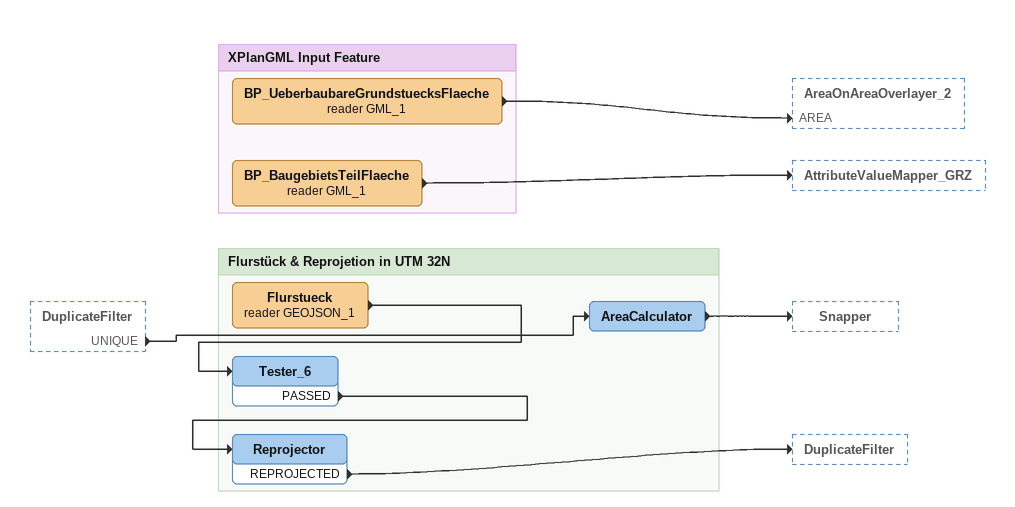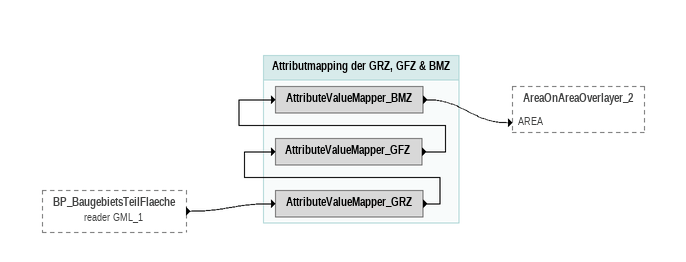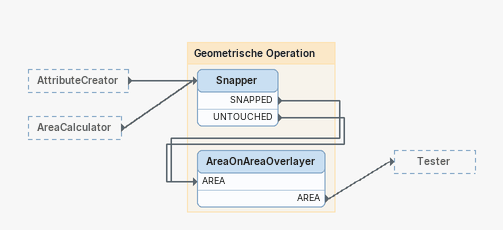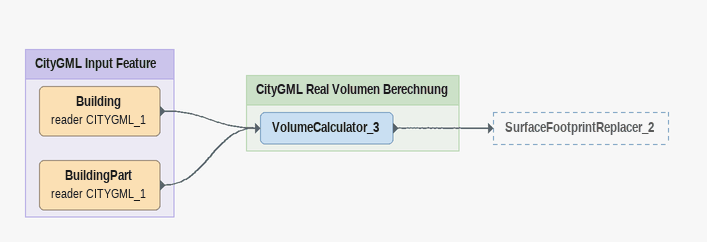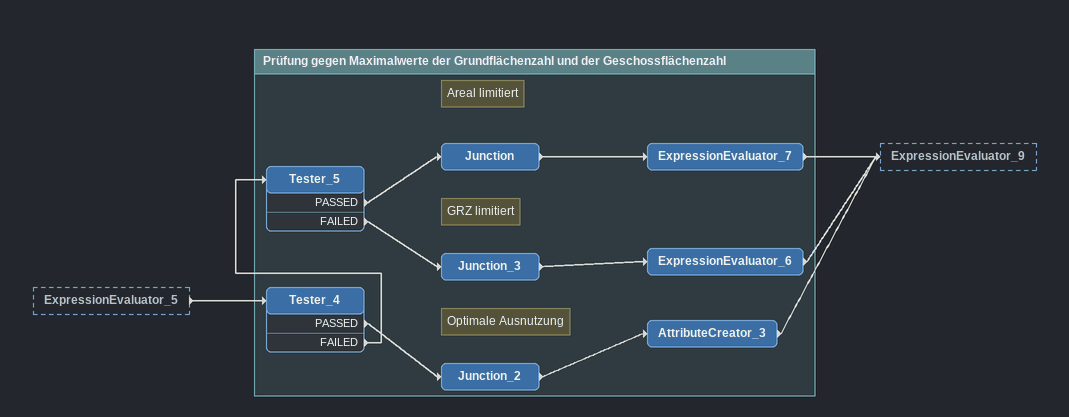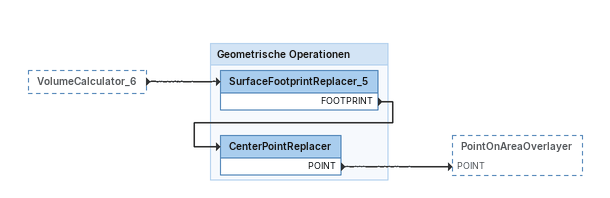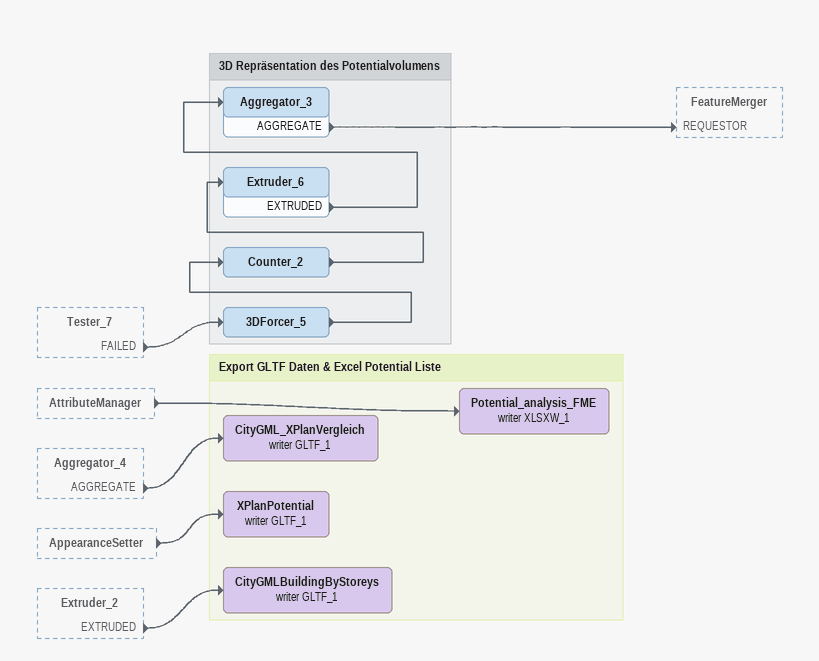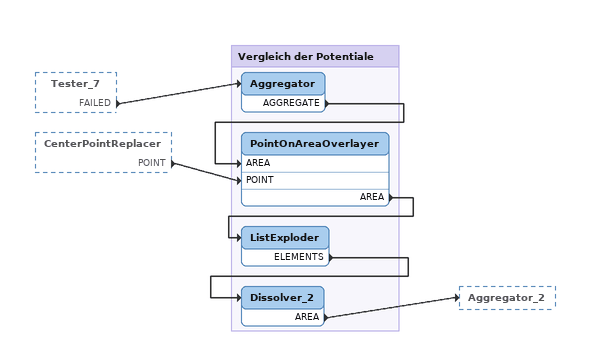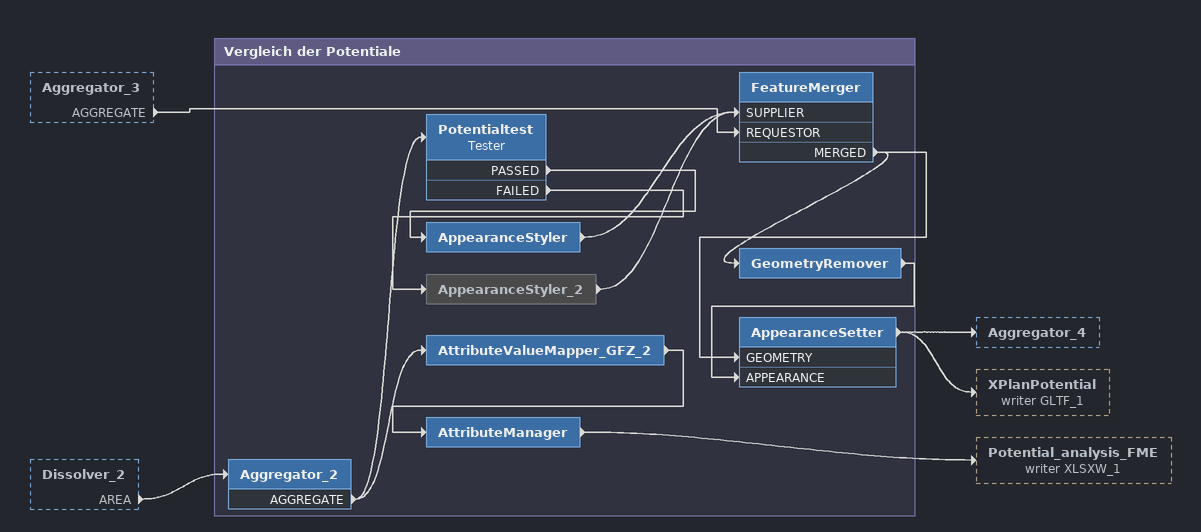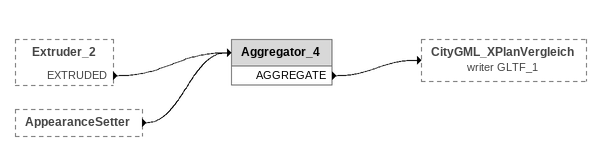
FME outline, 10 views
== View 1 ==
DuplicateFilter [outside]
    UNIQUE -> AreaCalculator

Bookmark: XPlanGML Input Feature
BP_UeberbaubareGrundstuecksFlaeche (reader GML_1)
    -> AreaOnAreaOverlayer_2 [AREA]
BP_BaugebietsTeilFlaeche (reader GML_1)
    -> AttributeValueMapper_GRZ

Bookmark: Flurstück & Reprojetion in UTM 32N
Flurstueck (reader GEOJSON_1)
    -> Tester_6
Tester_6
    PASSED -> Reprojector
Reprojector
    REPROJECTED -> DuplicateFilter
AreaCalculator
    -> Snapper

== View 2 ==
BP_BaugebietsTeilFlaeche (reader GML_1) [outside]
    -> AttributeValueMapper_GRZ

Bookmark: Attributmapping der GRZ, GFZ & BMZ
AttributeValueMapper_GRZ
    -> AttributeValueMapper_GFZ
AttributeValueMapper_GFZ
    -> AttributeValueMapper_BMZ
AttributeValueMapper_BMZ
    -> AreaOnAreaOverlayer_2 [AREA]

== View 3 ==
AttributeCreator [outside]
    -> Snapper
AreaCalculator [outside]
    -> Snapper

Bookmark: Geometrische Operation
Snapper
    SNAPPED -> AreaOnAreaOverlayer [AREA]
    UNTOUCHED -> AreaOnAreaOverlayer [AREA]
AreaOnAreaOverlayer
    AREA -> Tester

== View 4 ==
Bookmark: CityGML Input Feature
Building (reader CITYGML_1)
    -> VolumeCalculator_3
BuildingPart (reader CITYGML_1)
    -> VolumeCalculator_3

Bookmark: CityGML Real Volumen Berechnung
VolumeCalculator_3
    -> SurfaceFootprintReplacer_2

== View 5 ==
ExpressionEvaluator_5 [outside]
    -> Tester_4

Bookmark: Prüfung gegen Maximalwerte der Grundflächenzahl und der Geschossflächenzahl
Tester_4
    PASSED -> Junction_2
    FAILED -> Tester_5
Tester_5
    PASSED -> Junction
    FAILED -> Junction_3
Note: Areal limitiert
Junction
    -> ExpressionEvaluator_7
ExpressionEvaluator_7
    -> ExpressionEvaluator_9
Note: GRZ limitiert
Junction_3
    -> ExpressionEvaluator_6
ExpressionEvaluator_6
    -> ExpressionEvaluator_9
Note: Optimale Ausnutzung
Junction_2
    -> AttributeCreator_3
AttributeCreator_3
    -> ExpressionEvaluator_9

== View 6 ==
VolumeCalculator_6 [outside]
    -> SurfaceFootprintReplacer_5

Bookmark: Geometrische Operationen
SurfaceFootprintReplacer_5
    FOOTPRINT -> CenterPointReplacer
CenterPointReplacer
    POINT -> PointOnAreaOverlayer [POINT]

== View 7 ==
Tester_7 [outside]
    FAILED -> 3DForcer_5
AttributeManager [outside]
    -> Potential_analysis_FME (writer XLSXW_1)
Aggregator_4 [outside]
    AGGREGATE -> CityGML_XPlanVergleich (writer GLTF_1)
AppearanceSetter [outside]
    -> XPlanPotential (writer GLTF_1)
Extruder_2 [outside]
    EXTRUDED -> CityGMLBuildingByStoreys (writer GLTF_1)

Bookmark: 3D Repräsentation des Potentialvolumens
3DForcer_5
    -> Counter_2
Counter_2
    -> Extruder_6
Extruder_6
    EXTRUDED -> Aggregator_3
Aggregator_3
    AGGREGATE -> FeatureMerger [REQUESTOR]

Bookmark: Export GLTF Daten & Excel Potential Liste
CityGML_XPlanVergleich (writer GLTF_1)
XPlanPotential (writer GLTF_1)
Potential_analysis_FME (writer XLSXW_1)
CityGMLBuildingByStoreys (writer GLTF_1)

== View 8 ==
Tester_7 [outside]
    FAILED -> Aggregator
CenterPointReplacer [outside]
    POINT -> PointOnAreaOverlayer [POINT]

Bookmark: Vergleich der Potentiale
Aggregator
    AGGREGATE -> PointOnAreaOverlayer [AREA]
PointOnAreaOverlayer
    AREA -> ListExploder
ListExploder
    ELEMENTS -> Dissolver_2
Dissolver_2
    AREA -> Aggregator_2

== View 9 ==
Aggregator_3 [outside]
    AGGREGATE -> FeatureMerger [REQUESTOR]
Dissolver_2 [outside]
    AREA -> Aggregator_2

Bookmark: Vergleich der Potentiale
Aggregator_2
    AGGREGATE -> Potentialtest
    AGGREGATE -> AttributeValueMapper_GFZ_2
Potentialtest: Tester
    PASSED -> AppearanceStyler
    FAILED -> AppearanceStyler_2
AppearanceStyler
    -> FeatureMerger [SUPPLIER]
AppearanceStyler_2 [off]
    -> FeatureMerger [SUPPLIER]
FeatureMerger
    MERGED -> AppearanceSetter [GEOMETRY]
    MERGED -> GeometryRemover
GeometryRemover
    -> AppearanceSetter [APPEARANCE]
AppearanceSetter
    -> Aggregator_4
    -> XPlanPotential (writer GLTF_1)
AttributeValueMapper_GFZ_2
    -> AttributeManager
AttributeManager
    -> Potential_analysis_FME (writer XLSXW_1)

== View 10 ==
Extruder_2 [outside]
    EXTRUDED -> Aggregator_4
AppearanceSetter [outside]
    -> Aggregator_4
Aggregator_4
    AGGREGATE -> CityGML_XPlanVergleich (writer GLTF_1)
